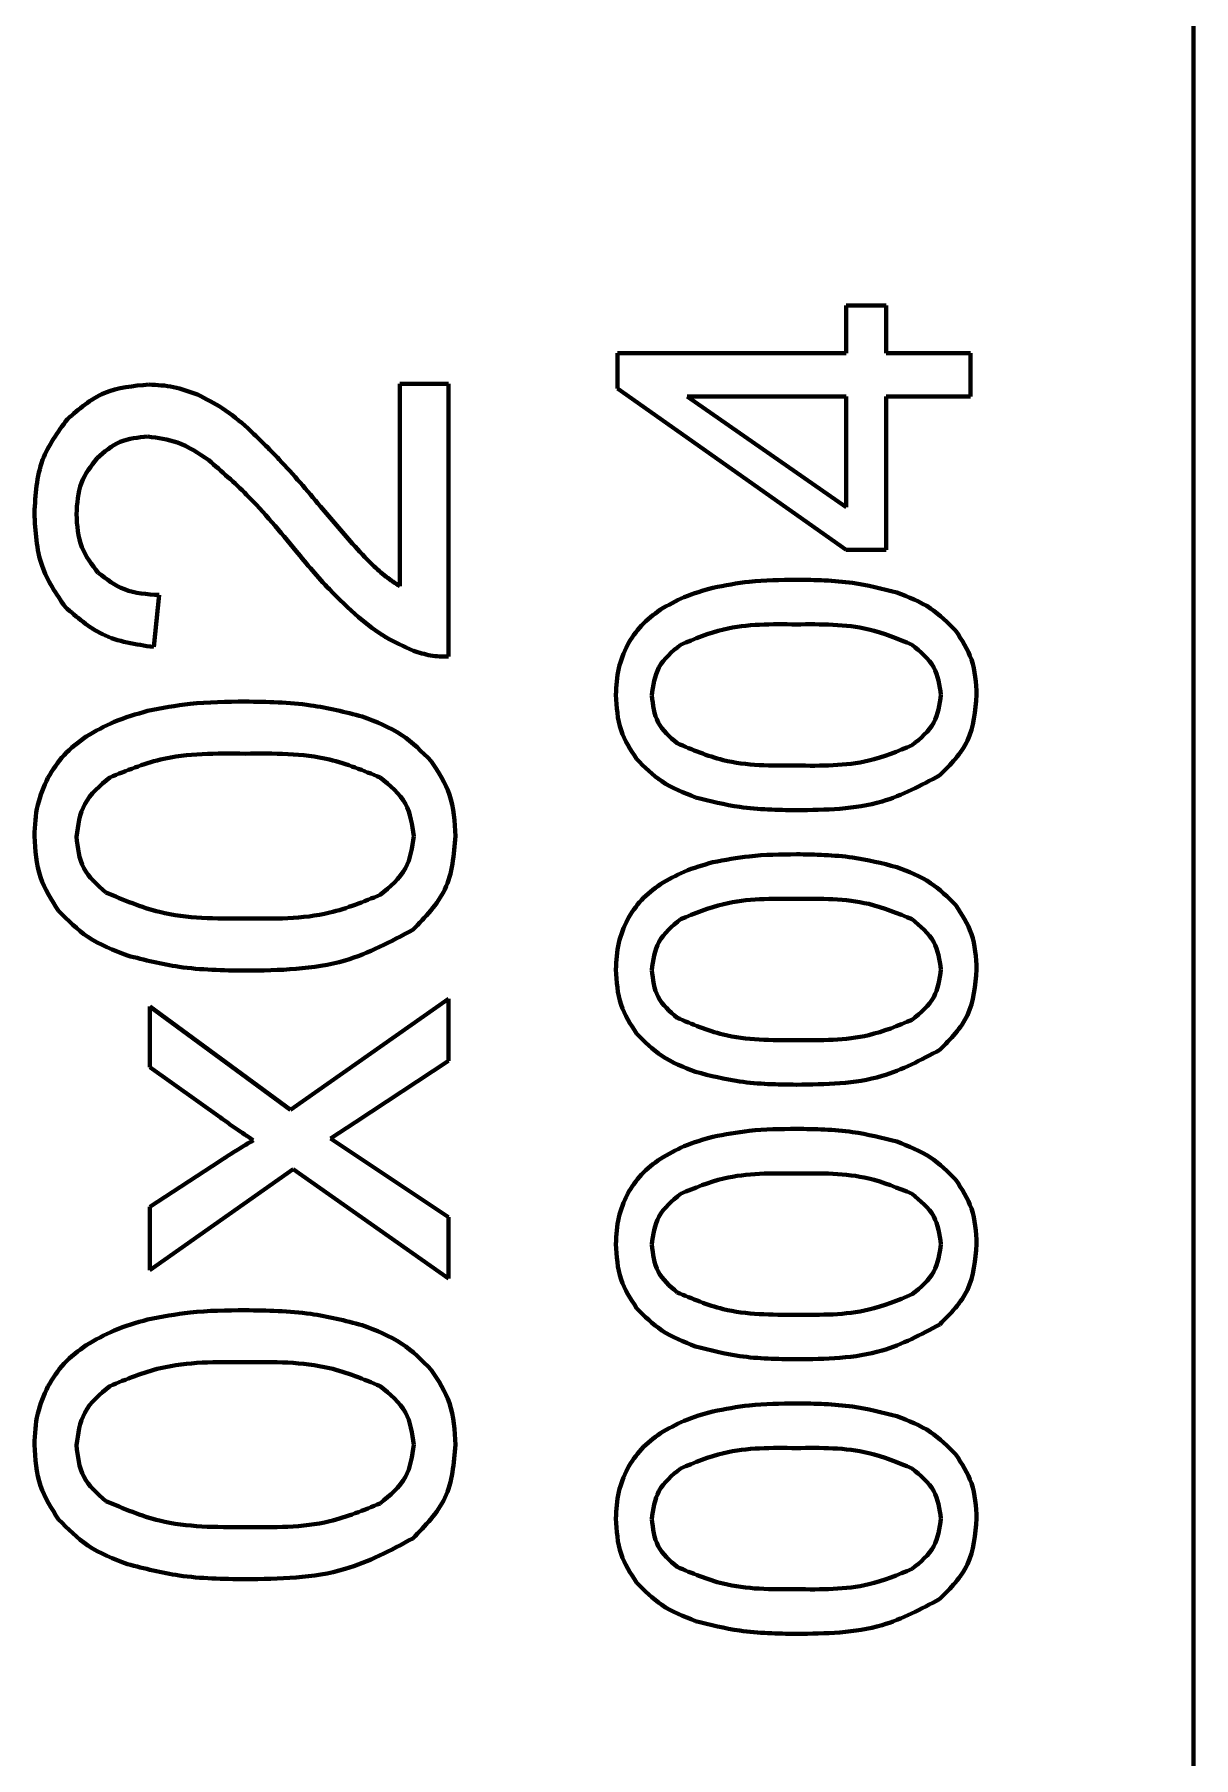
# Model space of a CAD drawing. Header units: millimetres. Extents: x 0 to 1189, y 0 to 841.
# Drawn here: x 392.89 to 402.85, y 167.22 to 182.02 of the extents above; entities that cross this region are included whole.
import ezdxf

# ---------------------------------------------------------------- set-up
doc = ezdxf.new("R2010")
doc.units = ezdxf.units.MM
doc.header["$LTSCALE"] = 0.75
doc.layers.add('Visible', color=7, linetype='Continuous', lineweight=70)

msp = doc.modelspace()

# ---------------------------------------------------------------- linework, layer by layer
at = {"layer": 'Visible', "extrusion": (-1e-16, -1, 0)}
for p, q in [((402.852, 123.899), (402.852, 673.232)), ((399.868, 179.283), (399.868, 179.693)), ((399.868, 179.693), (400.209, 179.693)), ((400.209, 179.693), (400.209, 179.283)), ((397.9, 178.979), (397.9, 179.283)), ((397.9, 179.283), (399.868, 179.283)), ((400.209, 179.283), (400.936, 179.283)), ((400.936, 179.283), (400.936, 178.911)), ((396.031, 177.281), (396.031, 179.019)), ((396.031, 179.019), (396.449, 179.019)), ((396.449, 179.019), (396.449, 176.676)), ((399.868, 177.593), (397.9, 178.979)), ((398.499, 178.911), (399.868, 177.96)), ((399.868, 178.911), (398.499, 178.911)), ((399.868, 177.96), (399.868, 178.911)), ((400.936, 178.911), (400.209, 178.911)), ((400.209, 178.911), (400.209, 177.593)), ((400.209, 177.593), (399.868, 177.593)), ((393.961, 177.206), (393.915, 176.759)), ((393.882, 173.149), (393.882, 173.669)), ((393.882, 173.669), (395.09, 172.782)), ((395.09, 172.782), (396.449, 173.737)), ((396.449, 173.737), (396.449, 173.202)), ((394.488, 172.716), (393.882, 173.149)), ((396.449, 173.202), (395.651, 172.675)), ((395.651, 172.675), (395.436, 172.535)), ((395.436, 172.535), (396.449, 171.861)), ((393.882, 171.948), (394.483, 172.342)), ((395.114, 172.272), (393.882, 171.404)), ((396.449, 171.334), (395.114, 172.272)), ((393.882, 171.404), (393.882, 171.948)), ((396.449, 171.861), (396.449, 171.334))]:
    msp.add_line(p, q, dxfattribs=at)
at = {"layer": 'Visible'}
for points, knots in [([(393.173, 178.717), (393.273, 178.803), (393.475, 178.978), (393.741, 179.002), (393.874, 179.014)], [0, 0, 0, 0, 0.03873388, 0.07788461, 0.07788461, 0.07788461, 0.07788461]), ([(393.874, 179.014), (393.945, 179.01), (394.089, 179.003), (394.224, 178.952), (394.293, 178.927)], [0, 0, 0, 0, 0.02120476, 0.0429383, 0.0429383, 0.0429383, 0.0429383]), ([(394.293, 178.927), (394.364, 178.891), (394.521, 178.813), (394.654, 178.699), (394.725, 178.638)], [0, 0, 0, 0, 0.02405949, 0.05219864, 0.05219864, 0.05219864, 0.05219864]), ([(392.89, 177.909), (392.899, 178.067), (392.915, 178.364), (393.091, 178.604), (393.173, 178.717)], [0, 0, 0, 0, 0.04623501, 0.0872082, 0.0872082, 0.0872082, 0.0872082]), ([(393.865, 178.567), (393.782, 178.559), (393.617, 178.544), (393.491, 178.436), (393.428, 178.382)], [0, 0, 0, 0, 0.0242869, 0.0484565, 0.0484565, 0.0484565, 0.0484565]), ([(394.388, 178.364), (394.301, 178.423), (394.142, 178.531), (393.951, 178.556), (393.865, 178.567)], [0, 0, 0, 0, 0.03093416, 0.0568504, 0.0568504, 0.0568504, 0.0568504]), ([(394.725, 178.638), (394.816, 178.55), (395.036, 178.337), (395.233, 178.104), (395.349, 177.967)], [0, 0, 0, 0, 0.03805651, 0.09164845, 0.09164845, 0.09164845, 0.09164845]), ([(393.428, 178.382), (393.376, 178.314), (393.268, 178.171), (393.257, 177.993), (393.251, 177.9)], [0, 0, 0, 0, 0.02512908, 0.05241815, 0.05241815, 0.05241815, 0.05241815]), ([(395.139, 177.583), (395.002, 177.749), (394.772, 178.03), (394.499, 178.267), (394.388, 178.364)], [0, 0, 0, 0, 0.0643913, 0.1084796, 0.1084796, 0.1084796, 0.1084796]), ([(395.349, 177.967), (395.439, 177.859), (395.583, 177.687), (395.738, 177.524), (395.795, 177.464)], [0, 0, 0, 0, 0.04236761, 0.06723118, 0.06723118, 0.06723118, 0.06723118]), ([(393.153, 177.104), (393.076, 177.218), (392.913, 177.46), (392.898, 177.753), (392.89, 177.909)], [0, 0, 0, 0, 0.04024965, 0.08610971, 0.08610971, 0.08610971, 0.08610971]), ([(393.251, 177.9), (393.257, 177.802), (393.269, 177.614), (393.384, 177.467), (393.439, 177.397)], [0, 0, 0, 0, 0.02867512, 0.05482822, 0.05482822, 0.05482822, 0.05482822]), ([(395.675, 177.014), (395.59, 177.092), (395.399, 177.27), (395.232, 177.471), (395.139, 177.583)], [0, 0, 0, 0, 0.03472936, 0.07831459, 0.07831459, 0.07831459, 0.07831459]), ([(393.439, 177.397), (393.511, 177.342), (393.665, 177.224), (393.858, 177.212), (393.961, 177.206)], [0, 0, 0, 0, 0.02659328, 0.05672901, 0.05672901, 0.05672901, 0.05672901]), ([(395.795, 177.464), (395.833, 177.429), (395.907, 177.362), (395.991, 177.307), (396.031, 177.281)], [0, 0, 0, 0, 0.01553313, 0.02992655, 0.02992655, 0.02992655, 0.02992655]), ([(398.27, 177.08), (398.337, 177.118), (398.48, 177.2), (398.638, 177.244), (398.721, 177.268)], [0, 0, 0, 0, 0.02318197, 0.04908477, 0.04908477, 0.04908477, 0.04908477]), ([(398.721, 177.268), (398.825, 177.288), (399.062, 177.333), (399.303, 177.335), (399.439, 177.337)], [0, 0, 0, 0, 0.03166517, 0.07221685, 0.07221685, 0.07221685, 0.07221685]), ([(399.439, 177.337), (399.601, 177.334), (399.893, 177.33), (400.175, 177.259), (400.301, 177.227)], [0, 0, 0, 0, 0.04836014, 0.08722077, 0.08722077, 0.08722077, 0.08722077]), ([(400.301, 177.227), (400.403, 177.188), (400.595, 177.114), (400.74, 176.968), (400.809, 176.899)], [0, 0, 0, 0, 0.03216044, 0.06104701, 0.06104701, 0.06104701, 0.06104701]), ([(393.915, 176.759), (393.762, 176.781), (393.473, 176.823), (393.255, 177.015), (393.153, 177.104)], [0, 0, 0, 0, 0.04542626, 0.08535358, 0.08535358, 0.08535358, 0.08535358]), ([(397.986, 176.775), (398.023, 176.834), (398.098, 176.954), (398.212, 177.037), (398.27, 177.08)], [0, 0, 0, 0, 0.02067518, 0.04196215, 0.04196215, 0.04196215, 0.04196215]), ([(396.147, 176.727), (396.066, 176.763), (395.896, 176.837), (395.751, 176.953), (395.675, 177.014)], [0, 0, 0, 0, 0.02644841, 0.05537103, 0.05537103, 0.05537103, 0.05537103]), ([(399.439, 176.953), (399.227, 176.956), (398.882, 176.959), (398.565, 176.829), (398.443, 176.778)], [0, 0, 0, 0, 0.0625447, 0.1020186, 0.1020186, 0.1020186, 0.1020186]), ([(400.433, 176.778), (400.31, 176.829), (399.994, 176.959), (399.649, 176.955), (399.439, 176.953)], [0, 0, 0, 0, 0.0395227, 0.1018092, 0.1018092, 0.1018092, 0.1018092]), ([(397.888, 176.347), (397.891, 176.424), (397.897, 176.573), (397.957, 176.71), (397.986, 176.775)], [0, 0, 0, 0, 0.02306872, 0.04432459, 0.04432459, 0.04432459, 0.04432459]), ([(398.443, 176.778), (398.371, 176.719), (398.233, 176.604), (398.208, 176.427), (398.196, 176.342)], [0, 0, 0, 0, 0.02697729, 0.05170426, 0.05170426, 0.05170426, 0.05170426]), ([(400.681, 176.347), (400.669, 176.43), (400.643, 176.606), (400.505, 176.719), (400.433, 176.778)], [0, 0, 0, 0, 0.02443928, 0.05144821, 0.05144821, 0.05144821, 0.05144821]), ([(400.809, 176.899), (400.861, 176.819), (400.97, 176.651), (400.982, 176.451), (400.988, 176.347)], [0, 0, 0, 0, 0.02813869, 0.05893699, 0.05893699, 0.05893699, 0.05893699]), ([(396.449, 176.676), (396.397, 176.677), (396.294, 176.679), (396.196, 176.711), (396.147, 176.727)], [0, 0, 0, 0, 0.01544589, 0.03079686, 0.03079686, 0.03079686, 0.03079686]), ([(398.066, 175.797), (398.014, 175.876), (397.905, 176.043), (397.894, 176.243), (397.888, 176.347)], [0, 0, 0, 0, 0.02805615, 0.058697, 0.058697, 0.058697, 0.058697]), ([(398.196, 176.342), (398.206, 176.261), (398.225, 176.096), (398.35, 175.987), (398.414, 175.932)], [0, 0, 0, 0, 0.02372396, 0.04795108, 0.04795108, 0.04795108, 0.04795108]), ([(400.434, 175.915), (400.506, 175.974), (400.644, 176.088), (400.669, 176.263), (400.681, 176.347)], [0, 0, 0, 0, 0.02695544, 0.05138815, 0.05138815, 0.05138815, 0.05138815]), ([(400.988, 176.347), (400.976, 176.209), (400.953, 175.941), (400.765, 175.75), (400.673, 175.657)], [0, 0, 0, 0, 0.03997762, 0.07797524, 0.07797524, 0.07797524, 0.07797524]), ([(393.336, 175.99), (393.415, 176.035), (393.582, 176.13), (393.766, 176.182), (393.863, 176.21)], [0, 0, 0, 0, 0.02705955, 0.05729505, 0.05729505, 0.05729505, 0.05729505]), ([(393.863, 176.21), (393.985, 176.233), (394.261, 176.286), (394.543, 176.288), (394.701, 176.29)], [0, 0, 0, 0, 0.03696178, 0.08429648, 0.08429648, 0.08429648, 0.08429648]), ([(394.701, 176.29), (394.89, 176.287), (395.231, 176.282), (395.561, 176.199), (395.708, 176.161)], [0, 0, 0, 0, 0.0564493, 0.10181, 0.10181, 0.10181, 0.10181]), ([(395.708, 176.161), (395.826, 176.116), (396.051, 176.03), (396.22, 175.859), (396.3, 175.778)], [0, 0, 0, 0, 0.03753988, 0.07125827, 0.07125827, 0.07125827, 0.07125827]), ([(393.005, 175.634), (393.048, 175.703), (393.136, 175.843), (393.269, 175.94), (393.336, 175.99)], [0, 0, 0, 0, 0.02413348, 0.04898112, 0.04898112, 0.04898112, 0.04898112]), ([(398.414, 175.932), (398.544, 175.877), (398.869, 175.737), (399.225, 175.739), (399.439, 175.74)], [0, 0, 0, 0, 0.0420643, 0.1052609, 0.1052609, 0.1052609, 0.1052609]), ([(399.439, 175.74), (399.65, 175.738), (399.994, 175.734), (400.311, 175.864), (400.434, 175.915)], [0, 0, 0, 0, 0.0624156, 0.1019139, 0.1019139, 0.1019139, 0.1019139]), ([(394.701, 175.842), (394.454, 175.845), (394.052, 175.849), (393.681, 175.697), (393.538, 175.638)], [0, 0, 0, 0, 0.0730065, 0.1190832, 0.1190832, 0.1190832, 0.1190832]), ([(395.861, 175.638), (395.718, 175.697), (395.349, 175.849), (394.947, 175.845), (394.701, 175.842)], [0, 0, 0, 0, 0.0461337, 0.1188387, 0.1188387, 0.1188387, 0.1188387]), ([(396.3, 175.778), (396.361, 175.685), (396.489, 175.49), (396.502, 175.256), (396.509, 175.134)], [0, 0, 0, 0, 0.03284543, 0.06879529, 0.06879529, 0.06879529, 0.06879529]), ([(398.572, 175.467), (398.471, 175.507), (398.279, 175.581), (398.134, 175.727), (398.066, 175.797)], [0, 0, 0, 0, 0.0321702, 0.06101583, 0.06101583, 0.06101583, 0.06101583]), ([(392.89, 175.134), (392.894, 175.225), (392.902, 175.399), (392.972, 175.558), (393.005, 175.634)], [0, 0, 0, 0, 0.02692746, 0.05173875, 0.05173875, 0.05173875, 0.05173875]), ([(393.538, 175.638), (393.454, 175.568), (393.294, 175.434), (393.265, 175.228), (393.251, 175.129)], [0, 0, 0, 0, 0.03148982, 0.06035275, 0.06035275, 0.06035275, 0.06035275]), ([(396.152, 175.134), (396.137, 175.231), (396.107, 175.437), (395.946, 175.569), (395.861, 175.638)], [0, 0, 0, 0, 0.02852723, 0.06005392, 0.06005392, 0.06005392, 0.06005392]), ([(400.673, 175.657), (400.51, 175.57), (400.127, 175.365), (399.69, 175.36), (399.439, 175.357)], [0, 0, 0, 0, 0.0546653, 0.1286742, 0.1286742, 0.1286742, 0.1286742]), ([(399.439, 175.357), (399.276, 175.359), (398.982, 175.363), (398.698, 175.435), (398.572, 175.467)], [0, 0, 0, 0, 0.04867179, 0.08765008, 0.08765008, 0.08765008, 0.08765008]), ([(393.098, 174.492), (393.038, 174.585), (392.911, 174.78), (392.897, 175.013), (392.89, 175.134)], [0, 0, 0, 0, 0.03274909, 0.06851516, 0.06851516, 0.06851516, 0.06851516]), ([(393.251, 175.129), (393.262, 175.034), (393.284, 174.842), (393.43, 174.715), (393.504, 174.65)], [0, 0, 0, 0, 0.02769224, 0.05597181, 0.05597181, 0.05597181, 0.05597181]), ([(395.863, 174.63), (395.947, 174.699), (396.107, 174.832), (396.137, 175.037), (396.152, 175.134)], [0, 0, 0, 0, 0.03146419, 0.05998375, 0.05998375, 0.05998375, 0.05998375]), ([(396.509, 175.134), (396.496, 174.974), (396.469, 174.661), (396.249, 174.438), (396.142, 174.329)], [0, 0, 0, 0, 0.04666469, 0.09101807, 0.09101807, 0.09101807, 0.09101807]), ([(398.27, 174.721), (398.337, 174.759), (398.48, 174.841), (398.638, 174.886), (398.721, 174.909)], [0, 0, 0, 0, 0.02318194, 0.04908474, 0.04908474, 0.04908474, 0.04908474]), ([(398.721, 174.909), (398.825, 174.929), (399.062, 174.974), (399.303, 174.976), (399.439, 174.978)], [0, 0, 0, 0, 0.03166517, 0.07221685, 0.07221685, 0.07221685, 0.07221685]), ([(399.439, 174.978), (399.601, 174.975), (399.893, 174.971), (400.175, 174.9), (400.301, 174.868)], [0, 0, 0, 0, 0.04836014, 0.08722077, 0.08722077, 0.08722077, 0.08722077]), ([(400.301, 174.868), (400.403, 174.829), (400.595, 174.755), (400.74, 174.609), (400.809, 174.54)], [0, 0, 0, 0, 0.03216046, 0.06104703, 0.06104703, 0.06104703, 0.06104703]), ([(397.986, 174.416), (398.023, 174.475), (398.098, 174.595), (398.212, 174.679), (398.27, 174.721)], [0, 0, 0, 0, 0.02067523, 0.0419622, 0.0419622, 0.0419622, 0.0419622]), ([(393.504, 174.65), (393.656, 174.586), (394.036, 174.423), (394.452, 174.425), (394.701, 174.426)], [0, 0, 0, 0, 0.0491003, 0.1228677, 0.1228677, 0.1228677, 0.1228677]), ([(394.701, 174.426), (394.947, 174.423), (395.35, 174.419), (395.719, 174.571), (395.863, 174.63)], [0, 0, 0, 0, 0.0728558, 0.1189609, 0.1189609, 0.1189609, 0.1189609]), ([(399.439, 174.594), (399.227, 174.597), (398.882, 174.6), (398.565, 174.47), (398.443, 174.419)], [0, 0, 0, 0, 0.0625447, 0.1020186, 0.1020186, 0.1020186, 0.1020186]), ([(400.433, 174.419), (400.31, 174.47), (399.994, 174.6), (399.649, 174.596), (399.439, 174.594)], [0, 0, 0, 0, 0.0395227, 0.1018092, 0.1018092, 0.1018092, 0.1018092]), ([(393.689, 174.108), (393.571, 174.154), (393.347, 174.24), (393.178, 174.411), (393.098, 174.492)], [0, 0, 0, 0, 0.03755124, 0.07122186, 0.07122186, 0.07122186, 0.07122186]), ([(397.888, 173.988), (397.891, 174.065), (397.897, 174.214), (397.957, 174.351), (397.986, 174.416)], [0, 0, 0, 0, 0.02306877, 0.04432459, 0.04432459, 0.04432459, 0.04432459]), ([(398.443, 174.419), (398.371, 174.36), (398.233, 174.245), (398.208, 174.068), (398.196, 173.983)], [0, 0, 0, 0, 0.02697738, 0.05170428, 0.05170428, 0.05170428, 0.05170428]), ([(400.681, 173.988), (400.669, 174.071), (400.643, 174.247), (400.505, 174.36), (400.433, 174.419)], [0, 0, 0, 0, 0.02443928, 0.05144826, 0.05144826, 0.05144826, 0.05144826]), ([(400.809, 174.54), (400.861, 174.46), (400.97, 174.292), (400.982, 174.092), (400.988, 173.988)], [0, 0, 0, 0, 0.02813869, 0.05893693, 0.05893693, 0.05893693, 0.05893693]), ([(396.142, 174.329), (395.952, 174.227), (395.505, 173.988), (394.994, 173.982), (394.701, 173.978)], [0, 0, 0, 0, 0.063809, 0.1501974, 0.1501974, 0.1501974, 0.1501974]), ([(394.701, 173.978), (394.511, 173.981), (394.168, 173.986), (393.837, 174.07), (393.689, 174.108)], [0, 0, 0, 0, 0.0568131, 0.1023112, 0.1023112, 0.1023112, 0.1023112]), ([(398.066, 173.438), (398.014, 173.518), (397.905, 173.684), (397.894, 173.884), (397.888, 173.988)], [0, 0, 0, 0, 0.02805615, 0.058697, 0.058697, 0.058697, 0.058697]), ([(398.196, 173.983), (398.206, 173.902), (398.225, 173.737), (398.35, 173.628), (398.414, 173.573)], [0, 0, 0, 0, 0.02372396, 0.04795108, 0.04795108, 0.04795108, 0.04795108]), ([(400.434, 173.556), (400.506, 173.615), (400.644, 173.729), (400.669, 173.904), (400.681, 173.988)], [0, 0, 0, 0, 0.02695544, 0.05138815, 0.05138815, 0.05138815, 0.05138815]), ([(400.988, 173.988), (400.976, 173.85), (400.953, 173.582), (400.765, 173.391), (400.673, 173.298)], [0, 0, 0, 0, 0.03997768, 0.07797525, 0.07797525, 0.07797525, 0.07797525]), ([(398.414, 173.573), (398.544, 173.518), (398.869, 173.379), (399.225, 173.38), (399.439, 173.381)], [0, 0, 0, 0, 0.0420643, 0.1052609, 0.1052609, 0.1052609, 0.1052609]), ([(399.439, 173.381), (399.65, 173.379), (399.994, 173.375), (400.311, 173.505), (400.434, 173.556)], [0, 0, 0, 0, 0.0624156, 0.1019139, 0.1019139, 0.1019139, 0.1019139]), ([(398.572, 173.108), (398.471, 173.148), (398.279, 173.222), (398.134, 173.369), (398.066, 173.438)], [0, 0, 0, 0, 0.0321702, 0.06101583, 0.06101583, 0.06101583, 0.06101583]), ([(400.673, 173.298), (400.51, 173.211), (400.127, 173.006), (399.69, 173.001), (399.439, 172.998)], [0, 0, 0, 0, 0.0546653, 0.1286742, 0.1286742, 0.1286742, 0.1286742]), ([(399.439, 172.998), (399.276, 173), (398.982, 173.004), (398.698, 173.076), (398.572, 173.108)], [0, 0, 0, 0, 0.04867179, 0.08765009, 0.08765009, 0.08765009, 0.08765009]), ([(394.771, 172.521), (394.721, 172.554), (394.626, 172.618), (394.532, 172.685), (394.488, 172.716)], [0, 0, 0, 0, 0.01818785, 0.03440349, 0.03440349, 0.03440349, 0.03440349]), ([(394.483, 172.342), (394.536, 172.376), (394.631, 172.437), (394.728, 172.495), (394.771, 172.521)], [0, 0, 0, 0, 0.01869445, 0.03387931, 0.03387931, 0.03387931, 0.03387931]), ([(398.27, 172.362), (398.337, 172.4), (398.48, 172.482), (398.638, 172.527), (398.721, 172.55)], [0, 0, 0, 0, 0.02318198, 0.04908476, 0.04908476, 0.04908476, 0.04908476]), ([(398.721, 172.55), (398.825, 172.57), (399.062, 172.615), (399.303, 172.617), (399.439, 172.619)], [0, 0, 0, 0, 0.03166517, 0.07221685, 0.07221685, 0.07221685, 0.07221685]), ([(399.439, 172.619), (399.601, 172.616), (399.893, 172.612), (400.175, 172.541), (400.301, 172.509)], [0, 0, 0, 0, 0.04836014, 0.08722076, 0.08722076, 0.08722076, 0.08722076]), ([(400.301, 172.509), (400.403, 172.47), (400.595, 172.396), (400.74, 172.25), (400.809, 172.181)], [0, 0, 0, 0, 0.03216044, 0.06104703, 0.06104703, 0.06104703, 0.06104703]), ([(397.986, 172.057), (398.023, 172.116), (398.098, 172.236), (398.212, 172.32), (398.27, 172.362)], [0, 0, 0, 0, 0.02067518, 0.04196217, 0.04196217, 0.04196217, 0.04196217]), ([(399.439, 172.235), (399.227, 172.238), (398.882, 172.241), (398.565, 172.111), (398.443, 172.06)], [0, 0, 0, 0, 0.0625447, 0.1020186, 0.1020186, 0.1020186, 0.1020186]), ([(400.433, 172.06), (400.31, 172.111), (399.994, 172.241), (399.649, 172.238), (399.439, 172.235)], [0, 0, 0, 0, 0.0395227, 0.1018092, 0.1018092, 0.1018092, 0.1018092]), ([(397.888, 171.629), (397.891, 171.706), (397.897, 171.855), (397.957, 171.992), (397.986, 172.057)], [0, 0, 0, 0, 0.02306877, 0.04432462, 0.04432462, 0.04432462, 0.04432462]), ([(398.443, 172.06), (398.371, 172.001), (398.233, 171.886), (398.208, 171.709), (398.196, 171.624)], [0, 0, 0, 0, 0.02697733, 0.05170427, 0.05170427, 0.05170427, 0.05170427]), ([(400.681, 171.629), (400.669, 171.712), (400.643, 171.888), (400.505, 172.001), (400.433, 172.06)], [0, 0, 0, 0, 0.02443928, 0.05144826, 0.05144826, 0.05144826, 0.05144826]), ([(400.809, 172.181), (400.861, 172.101), (400.97, 171.933), (400.982, 171.733), (400.988, 171.629)], [0, 0, 0, 0, 0.02813869, 0.05893699, 0.05893699, 0.05893699, 0.05893699]), ([(398.066, 171.079), (398.014, 171.159), (397.905, 171.325), (397.894, 171.525), (397.888, 171.629)], [0, 0, 0, 0, 0.02805617, 0.058697, 0.058697, 0.058697, 0.058697]), ([(398.196, 171.624), (398.206, 171.543), (398.225, 171.378), (398.35, 171.269), (398.414, 171.214)], [0, 0, 0, 0, 0.02372396, 0.04795108, 0.04795108, 0.04795108, 0.04795108]), ([(400.434, 171.197), (400.506, 171.256), (400.644, 171.37), (400.669, 171.545), (400.681, 171.629)], [0, 0, 0, 0, 0.02695542, 0.05138813, 0.05138813, 0.05138813, 0.05138813]), ([(400.988, 171.629), (400.976, 171.491), (400.953, 171.223), (400.765, 171.032), (400.673, 170.939)], [0, 0, 0, 0, 0.03997765, 0.07797524, 0.07797524, 0.07797524, 0.07797524]), ([(398.414, 171.214), (398.544, 171.159), (398.869, 171.02), (399.225, 171.021), (399.439, 171.022)], [0, 0, 0, 0, 0.0420643, 0.1052609, 0.1052609, 0.1052609, 0.1052609]), ([(399.439, 171.022), (399.65, 171.02), (399.994, 171.016), (400.311, 171.146), (400.434, 171.197)], [0, 0, 0, 0, 0.0624156, 0.1019139, 0.1019139, 0.1019139, 0.1019139]), ([(393.863, 170.981), (393.985, 171.004), (394.261, 171.057), (394.543, 171.059), (394.701, 171.06)], [0, 0, 0, 0, 0.03696178, 0.08429648, 0.08429648, 0.08429648, 0.08429648]), ([(394.701, 171.06), (394.89, 171.058), (395.231, 171.053), (395.561, 170.97), (395.708, 170.932)], [0, 0, 0, 0, 0.0564493, 0.10181, 0.10181, 0.10181, 0.10181]), ([(398.572, 170.749), (398.471, 170.789), (398.279, 170.863), (398.134, 171.01), (398.066, 171.079)], [0, 0, 0, 0, 0.0321702, 0.06101581, 0.06101581, 0.06101581, 0.06101581]), ([(393.336, 170.761), (393.415, 170.806), (393.582, 170.901), (393.766, 170.953), (393.863, 170.981)], [0, 0, 0, 0, 0.02705958, 0.05729507, 0.05729507, 0.05729507, 0.05729507]), ([(395.708, 170.932), (395.826, 170.887), (396.051, 170.8), (396.22, 170.63), (396.3, 170.549)], [0, 0, 0, 0, 0.03753988, 0.07125828, 0.07125828, 0.07125828, 0.07125828]), ([(400.673, 170.939), (400.51, 170.852), (400.127, 170.647), (399.69, 170.642), (399.439, 170.639)], [0, 0, 0, 0, 0.0546652, 0.1286742, 0.1286742, 0.1286742, 0.1286742]), ([(393.005, 170.405), (393.048, 170.474), (393.136, 170.614), (393.269, 170.711), (393.336, 170.761)], [0, 0, 0, 0, 0.02413349, 0.04898112, 0.04898112, 0.04898112, 0.04898112]), ([(399.439, 170.639), (399.276, 170.641), (398.982, 170.645), (398.698, 170.717), (398.572, 170.749)], [0, 0, 0, 0, 0.04867179, 0.08765009, 0.08765009, 0.08765009, 0.08765009]), ([(394.701, 170.613), (394.454, 170.616), (394.052, 170.62), (393.681, 170.468), (393.538, 170.409)], [0, 0, 0, 0, 0.0730065, 0.1190832, 0.1190832, 0.1190832, 0.1190832]), ([(395.861, 170.409), (395.718, 170.468), (395.349, 170.62), (394.947, 170.616), (394.701, 170.613)], [0, 0, 0, 0, 0.0461337, 0.1188387, 0.1188387, 0.1188387, 0.1188387]), ([(392.89, 169.905), (392.894, 169.995), (392.902, 170.169), (392.972, 170.329), (393.005, 170.405)], [0, 0, 0, 0, 0.02692746, 0.05173875, 0.05173875, 0.05173875, 0.05173875]), ([(393.538, 170.409), (393.454, 170.339), (393.294, 170.205), (393.265, 169.999), (393.251, 169.9)], [0, 0, 0, 0, 0.03148979, 0.06035273, 0.06035273, 0.06035273, 0.06035273]), ([(396.152, 169.905), (396.137, 170.002), (396.107, 170.208), (395.946, 170.34), (395.861, 170.409)], [0, 0, 0, 0, 0.0285272, 0.0600539, 0.0600539, 0.0600539, 0.0600539]), ([(396.3, 170.549), (396.361, 170.456), (396.489, 170.26), (396.502, 170.027), (396.509, 169.905)], [0, 0, 0, 0, 0.03284543, 0.06879529, 0.06879529, 0.06879529, 0.06879529]), ([(398.721, 170.191), (398.825, 170.211), (399.062, 170.256), (399.303, 170.258), (399.439, 170.26)], [0, 0, 0, 0, 0.03166517, 0.07221684, 0.07221684, 0.07221684, 0.07221684]), ([(399.439, 170.26), (399.601, 170.257), (399.893, 170.253), (400.175, 170.182), (400.301, 170.15)], [0, 0, 0, 0, 0.04836014, 0.08722077, 0.08722077, 0.08722077, 0.08722077]), ([(398.27, 170.003), (398.337, 170.041), (398.48, 170.123), (398.638, 170.168), (398.721, 170.191)], [0, 0, 0, 0, 0.02318197, 0.04908476, 0.04908476, 0.04908476, 0.04908476]), ([(400.301, 170.15), (400.403, 170.111), (400.595, 170.037), (400.74, 169.891), (400.809, 169.822)], [0, 0, 0, 0, 0.03216044, 0.06104702, 0.06104702, 0.06104702, 0.06104702]), ([(397.986, 169.698), (398.023, 169.757), (398.098, 169.877), (398.212, 169.961), (398.27, 170.003)], [0, 0, 0, 0, 0.02067519, 0.04196216, 0.04196216, 0.04196216, 0.04196216]), ([(393.098, 169.263), (393.038, 169.356), (392.911, 169.551), (392.897, 169.783), (392.89, 169.905)], [0, 0, 0, 0, 0.0327491, 0.06851517, 0.06851517, 0.06851517, 0.06851517]), ([(393.251, 169.9), (393.262, 169.805), (393.284, 169.612), (393.43, 169.486), (393.504, 169.421)], [0, 0, 0, 0, 0.02769224, 0.05597181, 0.05597181, 0.05597181, 0.05597181]), ([(395.863, 169.401), (395.947, 169.47), (396.107, 169.602), (396.137, 169.807), (396.152, 169.905)], [0, 0, 0, 0, 0.0314642, 0.05998375, 0.05998375, 0.05998375, 0.05998375]), ([(396.509, 169.905), (396.496, 169.745), (396.469, 169.432), (396.249, 169.209), (396.142, 169.1)], [0, 0, 0, 0, 0.04666467, 0.09101806, 0.09101806, 0.09101806, 0.09101806]), ([(399.439, 169.876), (399.227, 169.879), (398.882, 169.882), (398.565, 169.752), (398.443, 169.701)], [0, 0, 0, 0, 0.0625447, 0.1020186, 0.1020186, 0.1020186, 0.1020186]), ([(400.433, 169.701), (400.31, 169.752), (399.994, 169.882), (399.649, 169.879), (399.439, 169.876)], [0, 0, 0, 0, 0.0395227, 0.1018092, 0.1018092, 0.1018092, 0.1018092]), ([(400.809, 169.822), (400.861, 169.742), (400.97, 169.574), (400.982, 169.374), (400.988, 169.27)], [0, 0, 0, 0, 0.0281387, 0.05893698, 0.05893698, 0.05893698, 0.05893698]), ([(397.888, 169.27), (397.891, 169.347), (397.897, 169.496), (397.957, 169.633), (397.986, 169.698)], [0, 0, 0, 0, 0.02306878, 0.04432463, 0.04432463, 0.04432463, 0.04432463]), ([(398.443, 169.701), (398.371, 169.642), (398.233, 169.527), (398.208, 169.35), (398.196, 169.266)], [0, 0, 0, 0, 0.02697734, 0.05170425, 0.05170425, 0.05170425, 0.05170425]), ([(400.681, 169.27), (400.669, 169.353), (400.643, 169.529), (400.505, 169.642), (400.433, 169.701)], [0, 0, 0, 0, 0.02443928, 0.05144825, 0.05144825, 0.05144825, 0.05144825]), ([(393.504, 169.421), (393.656, 169.356), (394.036, 169.194), (394.452, 169.196), (394.701, 169.197)], [0, 0, 0, 0, 0.0491004, 0.1228677, 0.1228677, 0.1228677, 0.1228677]), ([(394.701, 169.197), (394.947, 169.194), (395.35, 169.19), (395.719, 169.342), (395.863, 169.401)], [0, 0, 0, 0, 0.0728558, 0.1189609, 0.1189609, 0.1189609, 0.1189609]), ([(393.689, 168.879), (393.571, 168.924), (393.347, 169.011), (393.178, 169.182), (393.098, 169.263)], [0, 0, 0, 0, 0.03755126, 0.07122185, 0.07122185, 0.07122185, 0.07122185]), ([(398.066, 168.72), (398.014, 168.8), (397.905, 168.966), (397.894, 169.166), (397.888, 169.27)], [0, 0, 0, 0, 0.02805618, 0.05869701, 0.05869701, 0.05869701, 0.05869701]), ([(398.196, 169.266), (398.206, 169.184), (398.225, 169.019), (398.35, 168.91), (398.414, 168.855)], [0, 0, 0, 0, 0.02372396, 0.0479511, 0.0479511, 0.0479511, 0.0479511]), ([(400.434, 168.838), (400.506, 168.897), (400.644, 169.011), (400.669, 169.186), (400.681, 169.27)], [0, 0, 0, 0, 0.02695542, 0.05138814, 0.05138814, 0.05138814, 0.05138814]), ([(400.988, 169.27), (400.976, 169.132), (400.953, 168.864), (400.765, 168.673), (400.673, 168.58)], [0, 0, 0, 0, 0.03997766, 0.07797524, 0.07797524, 0.07797524, 0.07797524]), ([(396.142, 169.1), (395.952, 168.998), (395.505, 168.759), (394.994, 168.753), (394.701, 168.749)], [0, 0, 0, 0, 0.063809, 0.1501974, 0.1501974, 0.1501974, 0.1501974]), ([(394.701, 168.749), (394.511, 168.752), (394.168, 168.756), (393.837, 168.841), (393.689, 168.879)], [0, 0, 0, 0, 0.0568131, 0.1023112, 0.1023112, 0.1023112, 0.1023112]), ([(398.414, 168.855), (398.544, 168.8), (398.869, 168.661), (399.225, 168.662), (399.439, 168.663)], [0, 0, 0, 0, 0.0420643, 0.1052609, 0.1052609, 0.1052609, 0.1052609]), ([(399.439, 168.663), (399.65, 168.661), (399.994, 168.657), (400.311, 168.787), (400.434, 168.838)], [0, 0, 0, 0, 0.0624156, 0.1019139, 0.1019139, 0.1019139, 0.1019139]), ([(398.572, 168.39), (398.471, 168.43), (398.279, 168.504), (398.134, 168.651), (398.066, 168.72)], [0, 0, 0, 0, 0.0321702, 0.06101582, 0.06101582, 0.06101582, 0.06101582]), ([(400.673, 168.58), (400.51, 168.493), (400.127, 168.288), (399.69, 168.283), (399.439, 168.28)], [0, 0, 0, 0, 0.0546652, 0.1286742, 0.1286742, 0.1286742, 0.1286742]), ([(399.439, 168.28), (399.276, 168.282), (398.982, 168.286), (398.698, 168.358), (398.572, 168.39)], [0, 0, 0, 0, 0.04867179, 0.08765009, 0.08765009, 0.08765009, 0.08765009])]:
    msp.add_open_spline(points, degree=3, knots=knots, dxfattribs=at)

doc.saveas('drawing.dxf')
